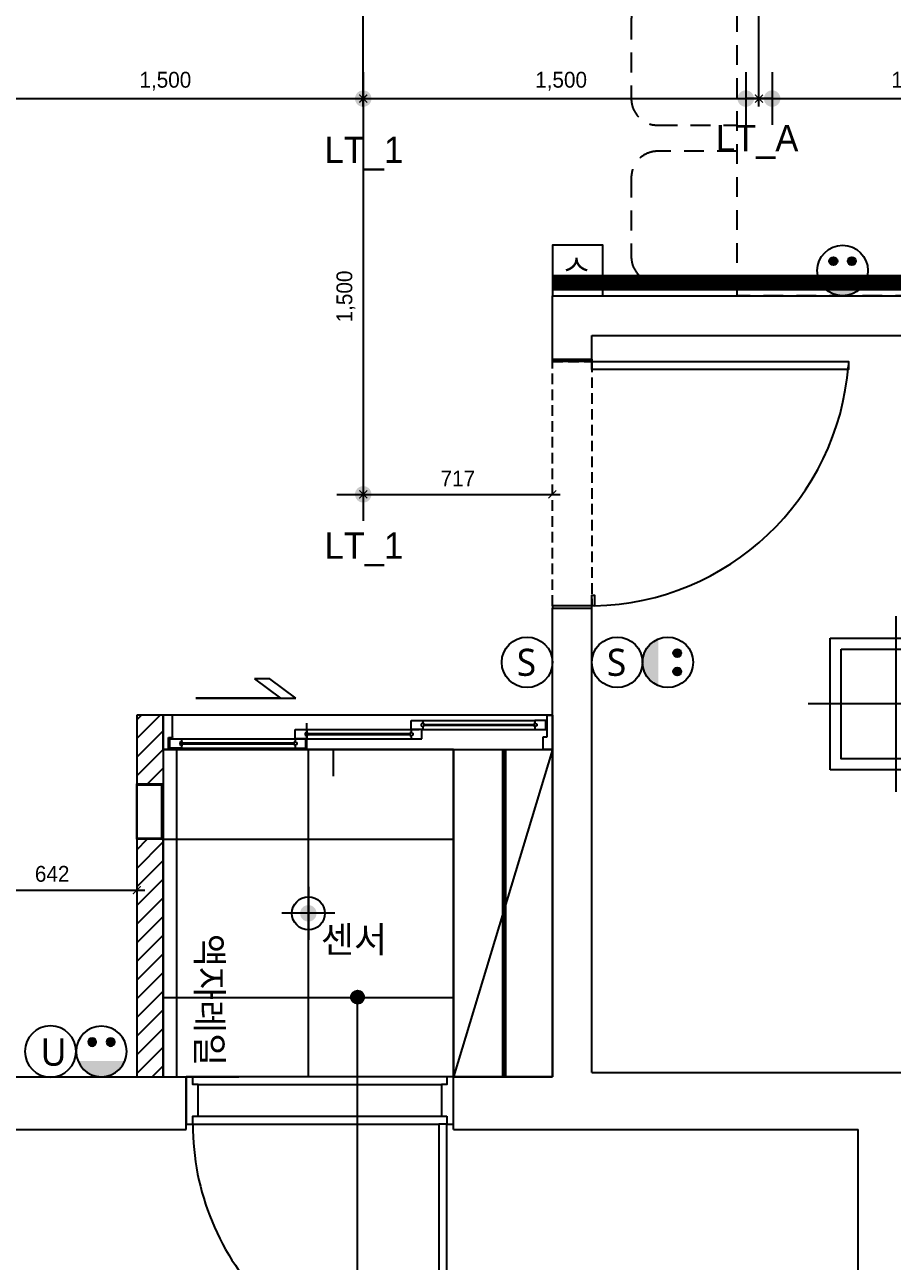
# Model space of a CAD drawing. Header units: inches. Extents: x 38372 to 259385, y 31566 to 93830.
# Drawn here: x 101380 to 104668, y 57393 to 62080 of the extents above; entities that cross this region are included whole.
import ezdxf
from ezdxf.enums import TextEntityAlignment as Align

# ---------------------------------------------------------------- set-up
doc = ezdxf.new("R2010")
doc.units = ezdxf.units.IN
doc.header["$LTSCALE"] = 50
doc.header["$MEASUREMENT"] = 0
doc.header["$PDSIZE"] = 700.071425
for name, pattern in [('DASHED', [0.75, 0.5, -0.25]), ('DH-HID2', [1.2, 0.8, -0.4]), ('HID', [2.5, 1.5, -1])]:
    doc.linetypes.add(name, pattern=pattern)
for name, color, linetype in [('0-ELC TEXT', 7, 'Continuous'), ('02-WAL', 2, 'Continuous'), ('03-WAL NEW', 3, 'Continuous'), ('04-WIN', 4, 'Continuous'), ('06-FUR', 6, 'Continuous'), ('06-LIGHT', 4, 'Continuous'), ('07-DIM WAL', 5, 'Continuous'), ('2-con', 2, 'Continuous'), ('3.기호.계단선', 30, 'Continuous'), ('_LIBR', 4, 'Continuous'), ('CO-DOOR', 8, 'Continuous'), ('FUR', 8, 'DASHED'), ('RC-LIGHT', 7, 'Continuous'), ('도면층8', 8, 'Continuous'), ('설비', 140, 'Continuous')]:
    doc.layers.add(name, color=color, linetype=linetype)
doc.styles.add('DH-TEXT', font='')
doc.styles.add('HY 울릉도 L', font='')
doc.styles.get("Standard").update_dxf_attribs({"font": 'malgun.ttf'})
doc.styles.add('코레일둥고', font='Korail_Round_Gothic_Medium.ttf')
doc.styles.get('DH-TEXT').set_extended_font_data('HY울릉도L')
doc.styles.get('HY 울릉도 L').set_extended_font_data('HY울릉도L')
doc.linetypes.add('ZIGZAG', pattern='A,0.0001,-0.2,[131,ltypeshp.shx,S=0.2,R=0,X=-0.2,Y=0],-0.4,[131,ltypeshp.shx,S=0.2,R=180,X=0.2,Y=0],-0.2', length=0.8001)
doc.dimstyles.new('30', dxfattribs={"dimscale": 30, "dimtxt": 2, "dimasz": 1, "dimexe": 1, "dimexo": 1, "dimgap": 1, "dimtad": 1, "dimdec": 0, "dimrnd": 0.05, "dimdsep": 46, "dimlunit": 6, "dimtxsty": 'HY 울릉도 L', "dimblk": 'ARCHTICK', "dimcen": 2.5, "dimdle": 1, "dimclrd": 133, "dimclre": 133, "dimclrt": 30, "dimadec": 0, "dimazin": 0, "dimtfac": 1, "dimtdec": 0, "dimtix": 1, "dimtmove": 2, "dimatfit": 3, "dimldrblk": 'ARCHTICK', "dimfxl": 0, "dimlwd": -1, "dimlwe": -1, "dimarcsym": 0})

# ---------------------------------------------------------------- blocks, each defined once
blk = doc.blocks.new('ffwfr')
at = {"color": 8}
for p, q in [((101905, 59332.5), (103005, 59332.5)), ((101905, 59332.5), (101905, 58091.5)), ((103005, 59332.5), (103005, 58091.5))]:
    blk.add_line(p, q, dxfattribs=at)
blk.add_lwpolyline([(102448.5, 59432.5), (102448.5, 59332.5), (102548.5, 59332.5), (102548.5, 59232.5)], dxfattribs=at)
at = {"layer": '02-WAL', "color": 8}
blk.add_line((103005, 58092.5), (103380, 58092.5), dxfattribs=at)
at = {"layer": '03-WAL NEW', "color": 8, "linetype": 'Continuous'}
for p, q in [((101805, 59445.3), (101822.2, 59462.5)), ((101805, 59374.6), (101892.9, 59462.5)), ((101805, 59303.9), (101905, 59403.9)), ((101805, 59233.2), (101905, 59333.2)), ((102455, 58091.5), (102455, 59332.5)), ((101845, 59202.5), (101905, 59262.5)), ((101805, 58953.2), (101844.3, 58992.5)), ((101805, 58882.5), (101905, 58982.5)), ((101905, 58992.5), (103005, 58992.5)), ((101805, 58811.8), (101905, 58911.8)), ((101805, 58741.1), (101905, 58841.1)), ((101805, 58670.4), (101905, 58770.4)), ((101805, 58599.7), (101905, 58699.7)), ((101805, 58529), (101905, 58629)), ((101805, 58458.2), (101905, 58558.2)), ((101805, 58387.5), (101905, 58487.5)), ((101805, 58316.8), (101905, 58416.8)), ((101905, 58392.5), (103005, 58392.5)), ((101805, 58246.1), (101905, 58346.1)), ((101805, 58175.4), (101905, 58275.4)), ((101805, 58104.7), (101905, 58204.7)), ((101863.5, 58092.5), (101905, 58134))]:
    blk.add_line(p, q, dxfattribs=at)
at = {"layer": '03-WAL NEW', "color": 8}
for p, q in [((101905, 59462.5), (101805, 59462.5)), ((101805, 59462.5), (101805, 59332.5)), ((101905, 59332.5), (101905, 59462.5)), ((101805, 59332.5), (101805, 59332.5)), ((101805, 59332.5), (101805, 59202.5)), ((101905, 59332.5), (101905, 58992.5)), ((103005, 59332.5), (101905, 59332.5)), ((103005, 58992.5), (103005, 59332.5)), ((101805, 59202.5), (101905, 59202.5)), ((101905, 58992.5), (101805, 58992.5)), ((101805, 58992.5), (101805, 58092.5)), ((101905, 58092.5), (101905, 58992.5)), ((101905, 58992.5), (103005, 58992.5)), ((101805, 58092.5), (101905, 58092.5))]:
    blk.add_line(p, q, dxfattribs=at)
at = {"layer": '04-WIN', "color": 8}
for p, q in [((101805, 59202.5), (101905, 59202.5)), ((101805, 58992.5), (101805, 59202.5)), ((101900, 59197.5), (101805, 59197.5)), ((101805, 59197.5), (101805, 58997.5)), ((101900, 58997.5), (101900, 59197.5)), ((101905, 59202.5), (101905, 58992.5)), ((101805, 58997.5), (101900, 58997.5)), ((101905, 58992.5), (101805, 58992.5))]:
    blk.add_line(p, q, dxfattribs=at)
at = {"layer": '06-FUR', "color": 8}
for p, q in [((103380, 59332.5), (103005, 58092.5)), ((103005, 59332.5), (103380, 59332.5)), ((103005, 58092.5), (103005, 59332.5)), ((103380, 59332.5), (103380, 58092.5)), ((103380, 58092.5), (103005, 58092.5))]:
    blk.add_line(p, q, dxfattribs=at)
at = {"layer": '2-con', "color": 8}
for p, q in [((103380, 61052.5), (106360, 61052.5)), ((103380, 60812.5), (103380, 61052.5)), ((103530, 60902.5), (106015, 60902.5)), ((103530, 60812.5), (103530, 60902.5)), ((103380, 60812.5), (103530, 60812.5)), ((103530, 60812.5), (103530, 60812.5)), ((103380, 59868.5), (103530, 59868.5)), ((103380, 58092.5), (103380, 59868.5)), ((103530, 58108.5), (103530, 59868.5)), ((98238, 58092.5), (102192, 58092.5)), ((101992, 57892.5), (101992, 58092.5)), ((103005, 57892.5), (103005, 58092.5)), ((103530, 58108.5), (104739, 58108.5)), ((96618, 57892.5), (101992, 57892.5)), ((103005, 57892.5), (104539, 57892.5)), ((104539, 57249.5), (104539, 57892.5))]:
    blk.add_line(p, q, dxfattribs=at)
at = {"layer": '_LIBR', "color": 8, "linetype": 'Continuous'}
for p, q in [((102980, 58092.5), (102017, 58092.5)), ((102037, 58063.1), (102960, 58063.1)), ((102037, 57943.1), (102960, 57943.1)), ((102017, 57912.5), (102950, 57912.5))]:
    blk.add_line(p, q, dxfattribs=at)
for points in [[(103530, 60812.5), (103530, 60803.5), (103380, 60803.5), (103380, 60812.5)], [(103530, 59868.5), (103530, 59877.5), (103380, 59877.5), (103380, 59868.5)], [(102037, 57943.1), (102037, 58063.1), (102017, 58063.1), (102017, 58092.5), (101992, 58092.5), (101992, 57912.5), (102017, 57912.5), (102017, 57943.1)], [(102980, 57943.1), (102980, 57912.5), (103005, 57912.5), (103005, 58092.5), (102980, 58092.5), (102980, 58063.1), (102960, 58063.1), (102960, 57943.1)]]:
    blk.add_lwpolyline(points, close=True, dxfattribs=at)
for points in [[(103530, 60803.5), (104502, 60803.5), (104502, 60773.5), (103530, 60773.5), (103530, 60803.5)], [(103530, 59877.5), (103530, 59917.5), (103539, 59917.5), (103539, 59877.5), (103530, 59877.5)], [(102980, 56949.5), (102980, 57912.5), (102950, 57912.5), (102950, 56949.9)]]:
    blk.add_lwpolyline(points, dxfattribs=at)
for centre, radius, start, end in [((103518, 60864.2), 986.9, 271.2192, 355.6019), ((102978.7, 57911.3), 961.7, 179.9249, 270.0751)]:
    blk.add_arc(centre, radius, start, end, dxfattribs=at)
at = {"layer": 'CO-DOOR', "color": 8}
for p, q in [((102309.2, 59600.4), (102250.9, 59600.4)), ((102250.9, 59600.4), (102349.5, 59528.1)), ((102407.9, 59528.1), (102309.2, 59600.4)), ((102028.7, 59528.1), (102407.9, 59528.1)), ((102349.5, 59528.1), (102028.7, 59528.1)), ((102028.7, 59528.1), (102028.7, 59528.1))]:
    blk.add_line(p, q, dxfattribs=at)
at = {"layer": 'CO-DOOR', "color": 8, "linetype": 'DH-HID2'}
blk.add_lwpolyline([(103380, 59877.5), (103380, 60803.5), (103530, 60803.5), (103530, 59877.5)], close=True, dxfattribs=at)
at = {"layer": 'FUR', "color": 8, "linetype": 'HID'}
blk.add_lwpolyline([(104080, 62252.5), (104880, 62252.5), (104880, 61052.5), (104080, 61052.5)], close=True, dxfattribs=at)
for points in [[(104079.1, 62199.2), (103779.1, 62199.2, 0.414214), (103679.1, 62099.2), (103679.1, 61799.2, 0.414214), (103779.1, 61699.2), (104079.1, 61699.2)], [(104079.1, 61600.5), (103779.1, 61600.5, 0.414214), (103679.1, 61500.5), (103679.1, 61200.5, 0.414214), (103779.1, 61100.5), (104079.1, 61100.5)]]:
    blk.add_lwpolyline(points, format="xyb", dxfattribs=at)
at = {"layer": '도면층8', "color": 8}
for p, q in [((103380, 59462.5), (101905, 59462.5)), ((101940.1, 59462.5), (101905, 59462.5)), ((101905, 59462.5), (101905, 59457.5)), ((101905, 59457.5), (101905, 59332.5)), ((101940.1, 59378.1), (101940.1, 59462.5)), ((102844.5, 59443.5), (102889, 59443.5)), ((102844.5, 59408.4), (102844.5, 59443.5)), ((102889, 59431.8), (102882.5, 59429.8)), ((102882.5, 59429.8), (102882.5, 59422.2)), ((102889, 59443.5), (103314, 59443.5)), ((102889, 59443.5), (102889, 59431.8)), ((102889, 59432.8), (102892.2, 59431.1)), ((102892.2, 59431.1), (102892.8, 59430)), ((102892.8, 59430), (102893.4, 59428.3)), ((102893.4, 59423.6), (102893.4, 59428.3)), ((102893.4, 59428.3), (103309.5, 59428.3)), ((103310.1, 59430), (103309.5, 59428.3)), ((103309.5, 59428.3), (103309.5, 59423.6)), ((103309.5, 59423.6), (103309.5, 59428.3)), ((103310.8, 59431.1), (103310.1, 59430)), ((103314, 59432.8), (103310.8, 59431.1)), ((103354.9, 59443.5), (103314, 59443.5)), ((103314, 59443.5), (103314, 59431.8)), ((103314, 59431.8), (103320.5, 59429.8)), ((103320.5, 59429.8), (103320.5, 59422.2)), ((103354.9, 59408.4), (103354.9, 59443.5)), ((103359.6, 59380.5), (103359.6, 59462.5)), ((103359.6, 59462.5), (103380, 59462.5)), ((103380, 59462.5), (103380, 59343.1)), ((102404.5, 59408.4), (102449, 59408.4)), ((102404.5, 59373.4), (102404.5, 59408.4)), ((102449, 59396.8), (102442.5, 59394.7)), ((102442.5, 59394.7), (102442.5, 59387.1)), ((102442.5, 59387.1), (102449, 59385.1)), ((102449, 59408.4), (102874.7, 59408.4)), ((102449, 59408.4), (102449, 59396.8)), ((102449, 59397.7), (102452.2, 59396.1)), ((102449, 59384.1), (102452.2, 59385.8)), ((102449, 59385.1), (102449, 59373.4)), ((102452.2, 59396.1), (102452.8, 59394.9)), ((102452.2, 59385.8), (102452.8, 59386.9)), ((102452.8, 59394.9), (102453.4, 59393.2)), ((102452.8, 59386.9), (102453.4, 59388.6)), ((102453.4, 59388.6), (102453.4, 59393.2)), ((102453.4, 59393.2), (102840.1, 59393.2)), ((102840.1, 59388.6), (102453.4, 59388.6)), ((102840.7, 59394.9), (102840.1, 59393.2)), ((102840.1, 59393.2), (102840.1, 59388.6)), ((102840.1, 59388.6), (102840.1, 59393.2)), ((102840.7, 59386.9), (102840.1, 59388.6)), ((102841.3, 59396.1), (102840.7, 59394.9)), ((102841.3, 59385.8), (102840.7, 59386.9)), ((102844.5, 59397.7), (102841.3, 59396.1)), ((102844.5, 59384.1), (102841.3, 59385.8)), ((102885.5, 59408.4), (102844.5, 59408.4)), ((102844.5, 59408.4), (102844.5, 59396.8)), ((102889, 59408.4), (102844.5, 59408.4)), ((102844.5, 59396.8), (102851, 59394.7)), ((102851, 59387.1), (102844.5, 59385.1)), ((102844.5, 59385.1), (102844.5, 59373.4)), ((102851, 59394.7), (102851, 59387.1)), ((102882.5, 59422.2), (102889, 59420.1)), ((102885.5, 59373.4), (102885.5, 59408.4)), ((102889, 59419.2), (102892.2, 59420.8)), ((102889, 59420.1), (102889, 59408.4)), ((102889, 59408.4), (103314, 59408.4)), ((102892.2, 59420.8), (102892.8, 59422)), ((102892.8, 59422), (102893.4, 59423.6)), ((103309.5, 59423.6), (102893.4, 59423.6)), ((103310.1, 59422), (103309.5, 59423.6)), ((103310.8, 59420.8), (103310.1, 59422)), ((103314, 59419.2), (103310.8, 59420.8)), ((103320.5, 59422.2), (103314, 59420.1)), ((103314, 59420.1), (103314, 59408.4)), ((103314, 59408.4), (103354.9, 59408.4)), ((101925.4, 59332.5), (101925.4, 59378.1)), ((101925.4, 59378.1), (101940.1, 59378.1)), ((101930.1, 59373.4), (101974.5, 59373.4)), ((101930.1, 59338.3), (101930.1, 59373.4)), ((101974.5, 59338.3), (101930.1, 59338.3)), ((101940.1, 59380.5), (101940.1, 59378.1)), ((101974.5, 59361.7), (101968.1, 59359.6)), ((101968.1, 59359.6), (101968.1, 59352.1)), ((101968.1, 59352.1), (101974.5, 59350)), ((101970.5, 59353.5), (101970.5, 59358.2)), ((101970.5, 59358.2), (102400.1, 59358.2)), ((102400.1, 59353.5), (101970.5, 59353.5)), ((101974.5, 59373.4), (102404.5, 59373.4)), ((101974.5, 59373.4), (101974.5, 59361.7)), ((101974.5, 59362.6), (101977.7, 59361)), ((101974.5, 59349.1), (101977.7, 59350.7)), ((101974.5, 59350), (101974.5, 59338.3)), ((101974.5, 59338.3), (102404.5, 59338.3)), ((101977.7, 59361), (101978.4, 59359.8)), ((101977.7, 59350.7), (101978.4, 59351.8)), ((101978.4, 59359.8), (101979, 59358.2)), ((101978.4, 59351.8), (101979, 59353.5)), ((102400.7, 59359.8), (102400.1, 59358.2)), ((102400.1, 59358.2), (102400.1, 59353.5)), ((102400.1, 59353.5), (102400.1, 59358.2)), ((102400.7, 59351.8), (102400.1, 59353.5)), ((102401.3, 59361), (102400.7, 59359.8)), ((102401.3, 59350.7), (102400.7, 59351.8)), ((102404.5, 59362.6), (102401.3, 59361)), ((102404.5, 59349.1), (102401.3, 59350.7)), ((102404.5, 59373.4), (102874.7, 59373.4)), ((102445.5, 59373.4), (102404.5, 59373.4)), ((102404.5, 59373.4), (102404.5, 59361.7)), ((102449, 59373.4), (102404.5, 59373.4)), ((102404.5, 59361.7), (102411, 59359.6)), ((102411, 59352.1), (102404.5, 59350)), ((102404.5, 59350), (102404.5, 59338.3)), ((102404.5, 59338.3), (102445.5, 59338.3)), ((102411, 59359.6), (102411, 59352.1)), ((102445.5, 59338.3), (102445.5, 59373.4)), ((102844.5, 59373.4), (102885.5, 59373.4)), ((103344.9, 59332.5), (103344.9, 59380.5)), ((103344.9, 59380.5), (103359.6, 59380.5)), ((103380, 59343.1), (103380, 59332.5)), ((101905, 59332.5), (101925.4, 59332.5)), ((101925.4, 59332.5), (103344.9, 59332.5)), ((103380, 59332.5), (103344.9, 59332.5))]:
    blk.add_line(p, q, dxfattribs=at)
blk = doc.blocks.new('hallogen')
h = blk.add_hatch(color=256)
h.dxf.hatch_style = 1
edge = h.paths.add_edge_path()
edge.add_arc((48591.7, 60854.3), 31.2, 0, 360, ccw=False)
at = {"color": 1, "linetype": 'Continuous'}
for p, q in [((48591.7, 60954.3), (48591.7, 60754.3)), ((48691.7, 60854.3), (48491.7, 60854.3))]:
    blk.add_line(p, q, dxfattribs=at)
at = {"color": 4, "linetype": 'Continuous'}
blk.add_circle((48591.7, 60854.3), 62.5, dxfattribs=at)
blk = doc.blocks.new('ghehrth')
at = {"layer": '06-LIGHT'}
h = blk.add_hatch(color=256, dxfattribs=at)
h.dxf.hatch_style = 1
edge = h.paths.add_edge_path()
edge.add_arc((74745, 23106.8), 31.2, 270, 630)
at = {"color": 1, "linetype": 'Continuous'}
for p, q in [((74745, 23006.8), (74745, 23206.8)), ((74645, 23106.8), (74845, 23106.8))]:
    blk.add_line(p, q, dxfattribs=at)
blk = doc.blocks.new('HEY')
at = {"layer": '06-LIGHT', "color": 1}
blk.add_lwpolyline([(66128.5, 14166.8), (66128.5, 14066.8), (66128.5, 14116.8), (66114.3, 14116.8)], dxfattribs=at)
at = {"layer": '06-LIGHT'}
for p in [(-8616.6, -8940), (-8616.6, -9040)]:
    blk.add_blockref('ghehrth', p, dxfattribs=at)
blk = doc.blocks.new('G-101')
at = {"layer": 'RC-LIGHT', "color": 251}
for p, q in [((0, -400), (0, 400)), ((400, 0), (-400, 0))]:
    blk.add_line(p, q, dxfattribs=at)
at = {"layer": 'RC-LIGHT', "color": 7}
for p, q in [((-300, -300), (-300, 300)), ((-300, 300), (300, 300)), ((300, 300), (300, -300)), ((300, -300), (-300, -300))]:
    blk.add_line(p, q, dxfattribs=at)
at = {"layer": 'RC-LIGHT', "color": 1}
blk.add_lwpolyline([(-250, 250), (250, 250), (250, -250), (-250, -250)], close=True, dxfattribs=at)
at = {"layer": 'RC-LIGHT', "style": 'DH-TEXT'}
blk.add_attdef('L-', text='', height=100, dxfattribs=at).set_placement((383.2, -287.8), align=Align.TOP_LEFT)
blk = doc.blocks.new('_ArchTick')
at = {"color": 0, "linetype": 'ByBlock', "const_width": 0.15}
blk.add_lwpolyline([(-0.5, -0.5), (0.5, 0.5)], dxfattribs=at)
blk = doc.blocks.new('*D138')
at = {"layer": '07-DIM WAL', "color": 133}
blk.add_line((102633, 61800), (104193, 61800), dxfattribs=at)
at = {"layer": 'Defpoints', "color": 0}
for p in [(102663, 61800), (104163, 61800), (104163, 61800)]:
    blk.add_point(p, dxfattribs=at)
at = {"layer": '07-DIM WAL', "color": 133, "xscale": 30, "yscale": 30, "zscale": 30, "rotation": 180}
blk.add_blockref('_ArchTick', (102663, 61800), dxfattribs=at)
at = {"layer": '07-DIM WAL', "color": 133, "xscale": 30, "yscale": 30, "zscale": 30}
blk.add_blockref('_ArchTick', (104163, 61800), dxfattribs=at)
at = {"layer": '07-DIM WAL', "color": 30, "insert": (103413, 61865.9), "char_height": 60, "attachment_point": 5, "style": 'HY 울릉도 L'}
blk.add_mtext('1,500', dxfattribs=at)
blk = doc.blocks.new('*D139')
at = {"layer": '07-DIM WAL', "color": 133}
blk.add_line((104133, 61800), (105393, 61800), dxfattribs=at)
at = {"layer": 'Defpoints', "color": 0}
for p in [(104163, 61800), (105363, 61800), (105363, 61800)]:
    blk.add_point(p, dxfattribs=at)
at = {"layer": '07-DIM WAL', "color": 133, "xscale": 30, "yscale": 30, "zscale": 30, "rotation": 180}
blk.add_blockref('_ArchTick', (104163, 61800), dxfattribs=at)
at = {"layer": '07-DIM WAL', "color": 133, "xscale": 30, "yscale": 30, "zscale": 30}
blk.add_blockref('_ArchTick', (105363, 61800), dxfattribs=at)
at = {"layer": '07-DIM WAL', "color": 30, "insert": (104763, 61865.9), "char_height": 60, "attachment_point": 5, "style": 'HY 울릉도 L'}
blk.add_mtext('1,200', dxfattribs=at)
blk = doc.blocks.new('*D142')
at = {"layer": '07-DIM WAL', "color": 133}
blk.add_line((101133, 58800), (101835, 58800), dxfattribs=at)
at = {"layer": 'Defpoints', "color": 0}
for p in [(101163, 58800), (101805, 58800), (101805, 58800)]:
    blk.add_point(p, dxfattribs=at)
at = {"layer": '07-DIM WAL', "color": 133, "xscale": 30, "yscale": 30, "zscale": 30, "rotation": 180}
blk.add_blockref('_ArchTick', (101163, 58800), dxfattribs=at)
at = {"layer": '07-DIM WAL', "color": 133, "xscale": 30, "yscale": 30, "zscale": 30}
blk.add_blockref('_ArchTick', (101805, 58800), dxfattribs=at)
at = {"layer": '07-DIM WAL', "color": 30, "insert": (101484, 58861.3), "char_height": 60, "attachment_point": 5, "style": 'HY 울릉도 L'}
blk.add_mtext('642', dxfattribs=at)
blk = doc.blocks.new('*D146')
at = {"layer": '07-DIM WAL', "color": 133}
blk.add_line((101133, 61800), (102693, 61800), dxfattribs=at)
at = {"layer": 'Defpoints', "color": 0}
for p in [(101163, 61800), (102663, 61800), (102663, 61800)]:
    blk.add_point(p, dxfattribs=at)
at = {"layer": '07-DIM WAL', "color": 133, "xscale": 30, "yscale": 30, "zscale": 30, "rotation": 180}
blk.add_blockref('_ArchTick', (101163, 61800), dxfattribs=at)
at = {"layer": '07-DIM WAL', "color": 133, "xscale": 30, "yscale": 30, "zscale": 30}
blk.add_blockref('_ArchTick', (102663, 61800), dxfattribs=at)
at = {"layer": '07-DIM WAL', "color": 30, "insert": (101913, 61865.9), "char_height": 60, "attachment_point": 5, "style": 'HY 울릉도 L'}
blk.add_mtext('1,500', dxfattribs=at)
blk = doc.blocks.new('*D149')
at = {"layer": '07-DIM WAL', "color": 133}
blk.add_line((102663, 61830), (102663, 60270), dxfattribs=at)
at = {"layer": 'Defpoints', "color": 0}
for p in [(102663, 61800), (102663, 60300), (102663, 60300)]:
    blk.add_point(p, dxfattribs=at)
at = {"layer": '07-DIM WAL', "color": 133, "xscale": 30, "yscale": 30, "zscale": 30}
for p, rotation in [((102663, 61800), 90), ((102663, 60300), 270)]:
    blk.add_blockref('_ArchTick', p, dxfattribs=dict(at, rotation=rotation))
at = {"layer": '07-DIM WAL', "color": 30, "insert": (102597.1, 61050), "char_height": 60, "attachment_point": 5, "rotation": 90, "style": 'HY 울릉도 L'}
blk.add_mtext('1,500', dxfattribs=at)
blk = doc.blocks.new('*D150')
at = {"layer": '07-DIM WAL', "color": 133}
blk.add_line((102633, 60300), (103410, 60300), dxfattribs=at)
at = {"layer": 'Defpoints', "color": 0}
for p in [(102663, 60300), (103380, 60300), (103380, 60300)]:
    blk.add_point(p, dxfattribs=at)
at = {"layer": '07-DIM WAL', "color": 133, "xscale": 30, "yscale": 30, "zscale": 30, "rotation": 180}
blk.add_blockref('_ArchTick', (102663, 60300), dxfattribs=at)
at = {"layer": '07-DIM WAL', "color": 133, "xscale": 30, "yscale": 30, "zscale": 30}
blk.add_blockref('_ArchTick', (103380, 60300), dxfattribs=at)
at = {"layer": '07-DIM WAL', "color": 30, "insert": (103021.5, 60360), "char_height": 60, "attachment_point": 5, "style": 'HY 울릉도 L'}
blk.add_mtext('717', dxfattribs=at)
blk = doc.blocks.new('*D152')
at = {"layer": '07-DIM WAL', "color": 133}
blk.add_line((104163, 61770), (104163, 62580), dxfattribs=at)
at = {"layer": 'Defpoints', "color": 0}
for p in [(104163, 62550), (104163, 62550), (104163, 61800)]:
    blk.add_point(p, dxfattribs=at)
at = {"layer": '07-DIM WAL', "color": 133, "xscale": 30, "yscale": 30, "zscale": 30}
for p, rotation in [((104163, 62550), 90), ((104163, 61800), 270)]:
    blk.add_blockref('_ArchTick', p, dxfattribs=dict(at, rotation=rotation))
at = {"layer": '07-DIM WAL', "color": 30, "insert": (104101.697422, 62175), "char_height": 60, "attachment_point": 5, "rotation": 90, "style": 'HY 울릉도 L'}
blk.add_mtext('750', dxfattribs=at)
blk = doc.blocks.new('*D153')
at = {"layer": '07-DIM WAL', "color": 133}
blk.add_line((102663, 61770), (102663, 63330), dxfattribs=at)
at = {"layer": 'Defpoints', "color": 0}
for p in [(102663, 63300), (102663, 63300), (102663, 61800)]:
    blk.add_point(p, dxfattribs=at)
at = {"layer": '07-DIM WAL', "color": 133, "xscale": 30, "yscale": 30, "zscale": 30}
for p, rotation in [((102663, 63300), 90), ((102663, 61800), 270)]:
    blk.add_blockref('_ArchTick', p, dxfattribs=dict(at, rotation=rotation))
at = {"layer": '07-DIM WAL', "color": 30, "insert": (102597.1, 62550), "char_height": 60, "attachment_point": 5, "rotation": 90, "style": 'HY 울릉도 L'}
blk.add_mtext('1,500', dxfattribs=at)
blk = doc.blocks.new('egoo')
at = {"layer": '설비'}
h = blk.add_hatch(color=140, dxfattribs=at)
edge = h.paths.add_edge_path()
edge.add_arc((1015645.3, 443433.7), 22.3, 0, 360)
h = blk.add_hatch(color=140, dxfattribs=at)
edge = h.paths.add_edge_path()
edge.add_arc((1015747.7, 443433.7), 22.3, 0, 360)
h = blk.add_hatch(color=140, dxfattribs=at)
edge = h.paths.add_edge_path()
edge.add_line((1015826.3, 443329.1), (1015566.6, 443329.1))
edge.add_ellipse((1015696.5, 443381.5), major_axis=(99, 99), ratio=1, start_angle=156.95778, end_angle=293.04222)
at = {"layer": '설비', "color": 140}
for centre, radius in [((1015696.5, 443381.5), 140), ((1015645.3, 443433.7), 22.3), ((1015747.7, 443433.7), 22.3)]:
    blk.add_circle(centre, radius, dxfattribs=at)
blk = doc.blocks.new('utp')
at = {"layer": '설비', "color": 140}
blk.add_circle((372927.5, -86920.8), 140, dxfattribs=at)
at = {"layer": '설비', "color": 140, "insert": (372982.3, -87000.6), "char_height": 150, "width": 275.64, "attachment_point": 9}
blk.add_mtext('{\\fMalgun Gothic|b0|i0|c129|p50;U}', dxfattribs=at)
blk = doc.blocks.new('swich')
at = {"layer": '설비', "color": 140}
blk.add_circle((372828.6, -86554.1), 84, dxfattribs=at)
at = {"layer": '설비', "color": 140, "insert": (372858.7, -86509.1), "char_height": 90, "width": 143.497, "attachment_point": 3}
blk.add_mtext('{\\fMalgun Gothic|b0|i0|c129|p50;S}', dxfattribs=at)

msp = doc.modelspace()

# ---------------------------------------------------------------- hatches: boundary and pattern name
at = {"layer": '0-ELC TEXT'}
h = msp.add_hatch(color=256, dxfattribs=at)
h.dxf.hatch_style = 1
edge = h.paths.add_edge_path()
edge.add_arc((102641.6, 58394.1), 25, -180, 180, ccw=False)
at = {"layer": '설비'}
h = msp.add_hatch(color=10, dxfattribs=at)
edge = h.paths.add_edge_path()
edge.add_arc((104445, 61184.1), 15.3, 0, 360)
h = msp.add_hatch(color=10, dxfattribs=at)
edge = h.paths.add_edge_path()
edge.add_arc((104515, 61184.1), 15.3, 0, 360)
h = msp.add_hatch(color=10, dxfattribs=at)
edge = h.paths.add_edge_path()
edge.add_line((104391.1, 61112.5), (104568.9, 61112.5))
edge.add_ellipse((104480, 61148.3), major_axis=(-67.8, 67.8), ratio=1, start_angle=66.9578, end_angle=203.0422, ccw=False)

# ---------------------------------------------------------------- linework, layer by layer
at = {"layer": '0-ELC TEXT'}
msp.add_lwpolyline([(101386.6, 57325.9), (102641.6, 57325.9), (102641.6, 58394.1)], dxfattribs=at)
msp.add_circle((102641.6, 58394.1), 25, dxfattribs=at)
at = {"layer": '06-LIGHT', "color": 10, "linetype": 'HID', "const_width": 20}
msp.add_lwpolyline([(103197.2, 58092.5), (103197.2, 59332.5)], dxfattribs=at)
at = {"layer": '3.기호.계단선', "linetype": 'ZIGZAG'}
msp.add_line((101957, 58092.5), (101957, 59332.5), dxfattribs=at)
at = {"layer": '3.기호.계단선', "linetype": 'ZIGZAG', "const_width": 60}
msp.add_lwpolyline([(103380, 61102.5), (107888, 61102.5)], dxfattribs=at)
at = {"layer": 'RC-LIGHT', "color": 140}
msp.add_lwpolyline([(103380, 61052.5), (103571.7, 61052.5), (103571.7, 61244.2), (103380, 61244.2)], close=True, dxfattribs=at)
at = {"layer": '설비', "color": 10}
for centre, radius in [((104480, 61148.3), 95.8), ((104445, 61184.1), 15.3), ((104515, 61184.1), 15.3)]:
    msp.add_circle(centre, radius, dxfattribs=at)

# ---------------------------------------------------------------- block references
msp.add_blockref('ffwfr', (0, 0))
at = {"layer": '06-LIGHT', "rotation": 270}
for name, p in [('ghehrth', (79556.2, 136545)), ('HEY', (90046.2, 127928.5)), ('ghehrth', (79556.2, 135045))]:
    msp.add_blockref(name, p, dxfattribs=at)
at = {"layer": '06-LIGHT'}
msp.add_blockref('hallogen', (53863.3, -2142.3), dxfattribs=at)
at = {"layer": 'RC-LIGHT', "xscale": 0.8333333333333334, "yscale": 0.8333333333333334, "zscale": 0.8333333333333334}
msp.add_blockref('G-101', (104682.5, 59505.5), dxfattribs=at).add_auto_attribs({'L-': 'L-'})
at = {"layer": 'RC-LIGHT', "color": 140, "xscale": 0.6845238224412213, "yscale": 0.6845238224412213, "zscale": 0.6845238224412213, "rotation": 270}
msp.add_blockref('egoo', (-199687.7, 754931.9), dxfattribs=at)
at = {"layer": 'RC-LIGHT', "color": 140, "xscale": -0.6845238224412213, "yscale": 0.6845238224412213, "zscale": 0.6845238224412213}
msp.add_blockref('egoo', (796939.1, -245316.8), dxfattribs=at)
at = {"layer": '설비', "color": 140, "xscale": 1.140873015873041, "yscale": 1.140873015873041, "zscale": 1.140873015873041}
for p in [(-322066, 158410.7), (-321724.4, 158410.7)]:
    msp.add_blockref('swich', p, dxfattribs=at)
at = {"layer": '설비', "color": 253, "xscale": -0.6944444444444445, "yscale": 0.6944444444444445, "zscale": 0.6944444444444445}
msp.add_blockref('utp', (360455.1, 118550), dxfattribs=at)

# ---------------------------------------------------------------- texts
at = {"layer": '3.기호.계단선', "linetype": 'ZIGZAG', "style": '코레일둥고'}
msp.add_text('액자레일', height=100, rotation=270, dxfattribs=at).set_placement((102030.4, 58634.4))
at = {"layer": 'RC-LIGHT', "color": 140, "style": '코레일둥고'}
msp.add_text('스', height=83.3, dxfattribs=at).set_placement((103419.7, 61194.1), align=Align.TOP_LEFT)
at = {"layer": '설비', "color": 30, "style": '코레일둥고'}
for s, p in [('LT_A', (103999.7, 61700.5)), ('LT_1', (102516.7, 61655.9)), ('LT_1', (102516.7, 60155.9)), ('센서', (102502.3, 58663.1))]:
    msp.add_text(s, height=100, dxfattribs=at).set_placement(p, align=Align.TOP_LEFT)

# ---------------------------------------------------------------- dimensions: what is measured, and where the dimension line sits
at = {"layer": '07-DIM WAL'}
for base, p1, p2, picture, middle in [((102663, 63300), (102663, 61800), (102663, 63300), '*D153', (102597.1, 62550)), ((104163, 62550), (104163, 61800), (104163, 62550), '*D152', (104101.7, 62175)), ((102663, 60300), (102663, 61800), (102663, 60300), '*D149', (102597.1, 61050))]:
    dim = msp.add_linear_dim(base=base, p1=p1, p2=p2, angle=90, dimstyle='30', override={"dimfxl": 1.25}, dxfattribs=at)
    dim.commit()
    dim.dimension.update_dxf_attribs({"geometry": picture, "text_midpoint": middle})
for base, p1, p2, picture, middle in [((102663, 61800), (101163, 61800), (102663, 61800), '*D146', (101913, 61865.9)), ((104163, 61800), (102663, 61800), (104163, 61800), '*D138', (103413, 61865.9)), ((105363, 61800), (104163, 61800), (105363, 61800), '*D139', (104763, 61865.9)), ((103380, 60300), (102663, 60300), (103380, 60300), '*D150', (103021.5, 60360)), ((101805, 58800), (101163, 58800), (101805, 58800), '*D142', (101484, 58861.3))]:
    dim = msp.add_linear_dim(base=base, p1=p1, p2=p2, dimstyle='30', override={"dimfxl": 1.25}, dxfattribs=at)
    dim.commit()
    dim.dimension.update_dxf_attribs({"geometry": picture, "text_midpoint": middle})

doc.saveas('drawing.dxf')
